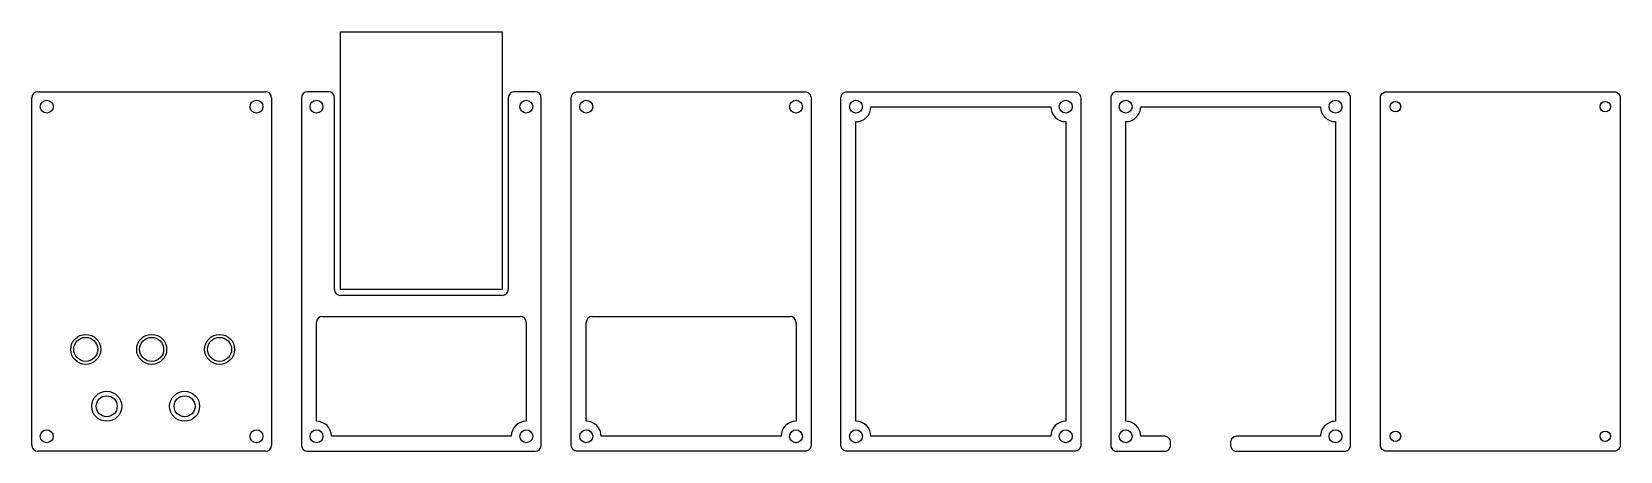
# Model space of a CAD drawing. Header units: millimetres. Extents: x 0 to 530, y 0 to 140.
import ezdxf

# ---------------------------------------------------------------- set-up
doc = ezdxf.new("R2010")
doc.units = ezdxf.units.MM
for name, color, linetype in [('Back', 97, 'Continuous'), ('Buttons', 152, 'Continuous'), ('Card', 1, 'Continuous'), ('LEDs', 144, 'Continuous'), ('Middle', 6, 'Continuous'), ('Middle Cutout', 2, 'Continuous'), ('RFID', 4, 'Continuous'), ('RFID Back', 3, 'Continuous'), ('Top', 5, 'Continuous')]:
    doc.layers.add(name, color=color, linetype=linetype)

msp = doc.modelspace()

# ---------------------------------------------------------------- linework, layer by layer
at = {"layer": 'Back'}
msp.add_lwpolyline([(450, 2), (450, 118, -0.414214), (452, 120), (528, 120, -0.414214), (530, 118), (530, 2, -0.414214), (528, 0), (452, 0, -0.414214)], format="xyb", close=True, dxfattribs=at)
for centre in [(455, 115), (525, 115), (455, 5), (525, 5)]:
    msp.add_circle(centre, 1.75, dxfattribs=at)
at = {"layer": 'Buttons'}
for centre, radius in [((25, 15), 5), ((25, 15), 3.5), ((51, 15), 5), ((51, 15), 3.5)]:
    msp.add_circle(centre, radius, dxfattribs=at)
at = {"layer": 'Card'}
msp.add_lwpolyline([(103, 54), (103, 140), (157, 140), (157, 54)], close=True, dxfattribs=at)
at = {"layer": 'LEDs'}
for centre, radius in [((18, 34), 5), ((18, 34), 4), ((40, 34), 5), ((40, 34), 4), ((62.67, 34), 5), ((62.67, 34), 4)]:
    msp.add_circle(centre, radius, dxfattribs=at)
at = {"layer": 'Middle'}
for p, q in [((280, 115), (340, 115)), ((275, 10), (275, 110)), ((345, 110), (345, 10)), ((340, 5), (280, 5))]:
    msp.add_line(p, q, dxfattribs=at)
msp.add_lwpolyline([(270, 2), (270, 118, -0.414214), (272, 120), (348, 120, -0.414214), (350, 118), (350, 2, -0.414214), (348, 0), (272, 0, -0.414214)], format="xyb", close=True, dxfattribs=at)
for centre in [(275, 115), (345, 115), (275, 5), (345, 5)]:
    msp.add_circle(centre, 2.15, dxfattribs=at)
for centre, start, end in [((275, 115), 270, 0), ((345, 115), 180, 270), ((275, 5), 0, 90), ((345, 5), 90, 180)]:
    msp.add_arc(centre, 5, start, end, dxfattribs=at)
at = {"layer": 'Middle Cutout'}
msp.add_lwpolyline([(430, 5), (402, 5, 0.414214), (400, 3), (400, 2, 0.414214), (402, 0), (438, 0, 0.414214), (440, 2), (440, 118, 0.414214), (438, 120), (362, 120, 0.414214), (360, 118), (360, 2, 0.414214), (362, 0), (378, 0, 0.414214), (380, 2), (380, 3, 0.414214), (378, 5), (370, 5, 0.414214), (365, 10), (365, 110, 0.414214), (370, 115), (430, 115, 0.414214), (435, 110), (435, 10, 0.414214)], format="xyb", close=True, dxfattribs=at)
for centre in [(365, 115), (435, 115), (365, 5), (365, 5), (435, 5)]:
    msp.add_circle(centre, 2.15, dxfattribs=at)
at = {"layer": 'RFID'}
for p, q in [((90, 118), (90, 2)), ((99, 120), (92, 120)), ((101, 54), (101, 118)), ((159, 118), (158.98, 54)), ((168, 120), (161, 120)), ((170, 2), (170, 118)), ((156.98, 52), (103, 52)), ((95, 10), (95, 43)), ((97, 45), (163, 45)), ((165, 43), (165, 10)), ((92, 0), (168, 0)), ((160, 5), (100, 5)), ((100, 5), (100, 5))]:
    msp.add_line(p, q, dxfattribs=at)
for centre in [(95, 115), (165, 115), (95, 5), (165, 5)]:
    msp.add_circle(centre, 2.15, dxfattribs=at)
for centre, radius, start, end in [((92, 118), 2, 90, 180), ((99, 118), 2, 0, 90), ((161, 118), 2, 90, 179.9859), ((168, 118), 2, 0, 90), ((103, 54), 2, 180, 270), ((156.98, 54), 2, 270, 359.9859), ((97, 43), 2, 90, 180), ((163, 43), 2, 0, 90), ((95, 5), 5, 0, 90), ((165, 5), 5, 90, 180), ((92, 2), 2, 180, 270), ((168, 2), 2, 270, 0)]:
    msp.add_arc(centre, radius, start, end, dxfattribs=at)
at = {"layer": 'RFID Back'}
for p, q in [((185, 10), (185, 43)), ((187, 45), (253, 45)), ((255, 43), (255, 10)), ((250, 5), (190, 5))]:
    msp.add_line(p, q, dxfattribs=at)
msp.add_lwpolyline([(180, 2), (180, 118, -0.414214), (182, 120), (258, 120, -0.414214), (260, 118), (260, 2, -0.414214), (258, 0), (182, 0, -0.414214)], format="xyb", close=True, dxfattribs=at)
for centre in [(185, 115), (255, 115), (185, 5), (255, 5)]:
    msp.add_circle(centre, 2.15, dxfattribs=at)
for centre, radius, start, end in [((187, 43), 2, 90, 180), ((253, 43), 2, 0, 90), ((185, 5), 5, 0, 90), ((255, 5), 5, 90, 180)]:
    msp.add_arc(centre, radius, start, end, dxfattribs=at)
at = {"layer": 'Top'}
for p, q in [((0, 2), (0, 118)), ((2, 120), (78, 120)), ((80, 118), (80, 2)), ((78, 0), (2, 0))]:
    msp.add_line(p, q, dxfattribs=at)
for centre in [(5, 115), (75, 115), (5, 5), (75, 5)]:
    msp.add_circle(centre, 2.15, dxfattribs=at)
for centre, start, end in [((2, 118), 90, 180), ((78, 118), 0, 90), ((2, 2), 180, 270), ((78, 2), 270, 0)]:
    msp.add_arc(centre, 2, start, end, dxfattribs=at)

doc.saveas('drawing.dxf')
